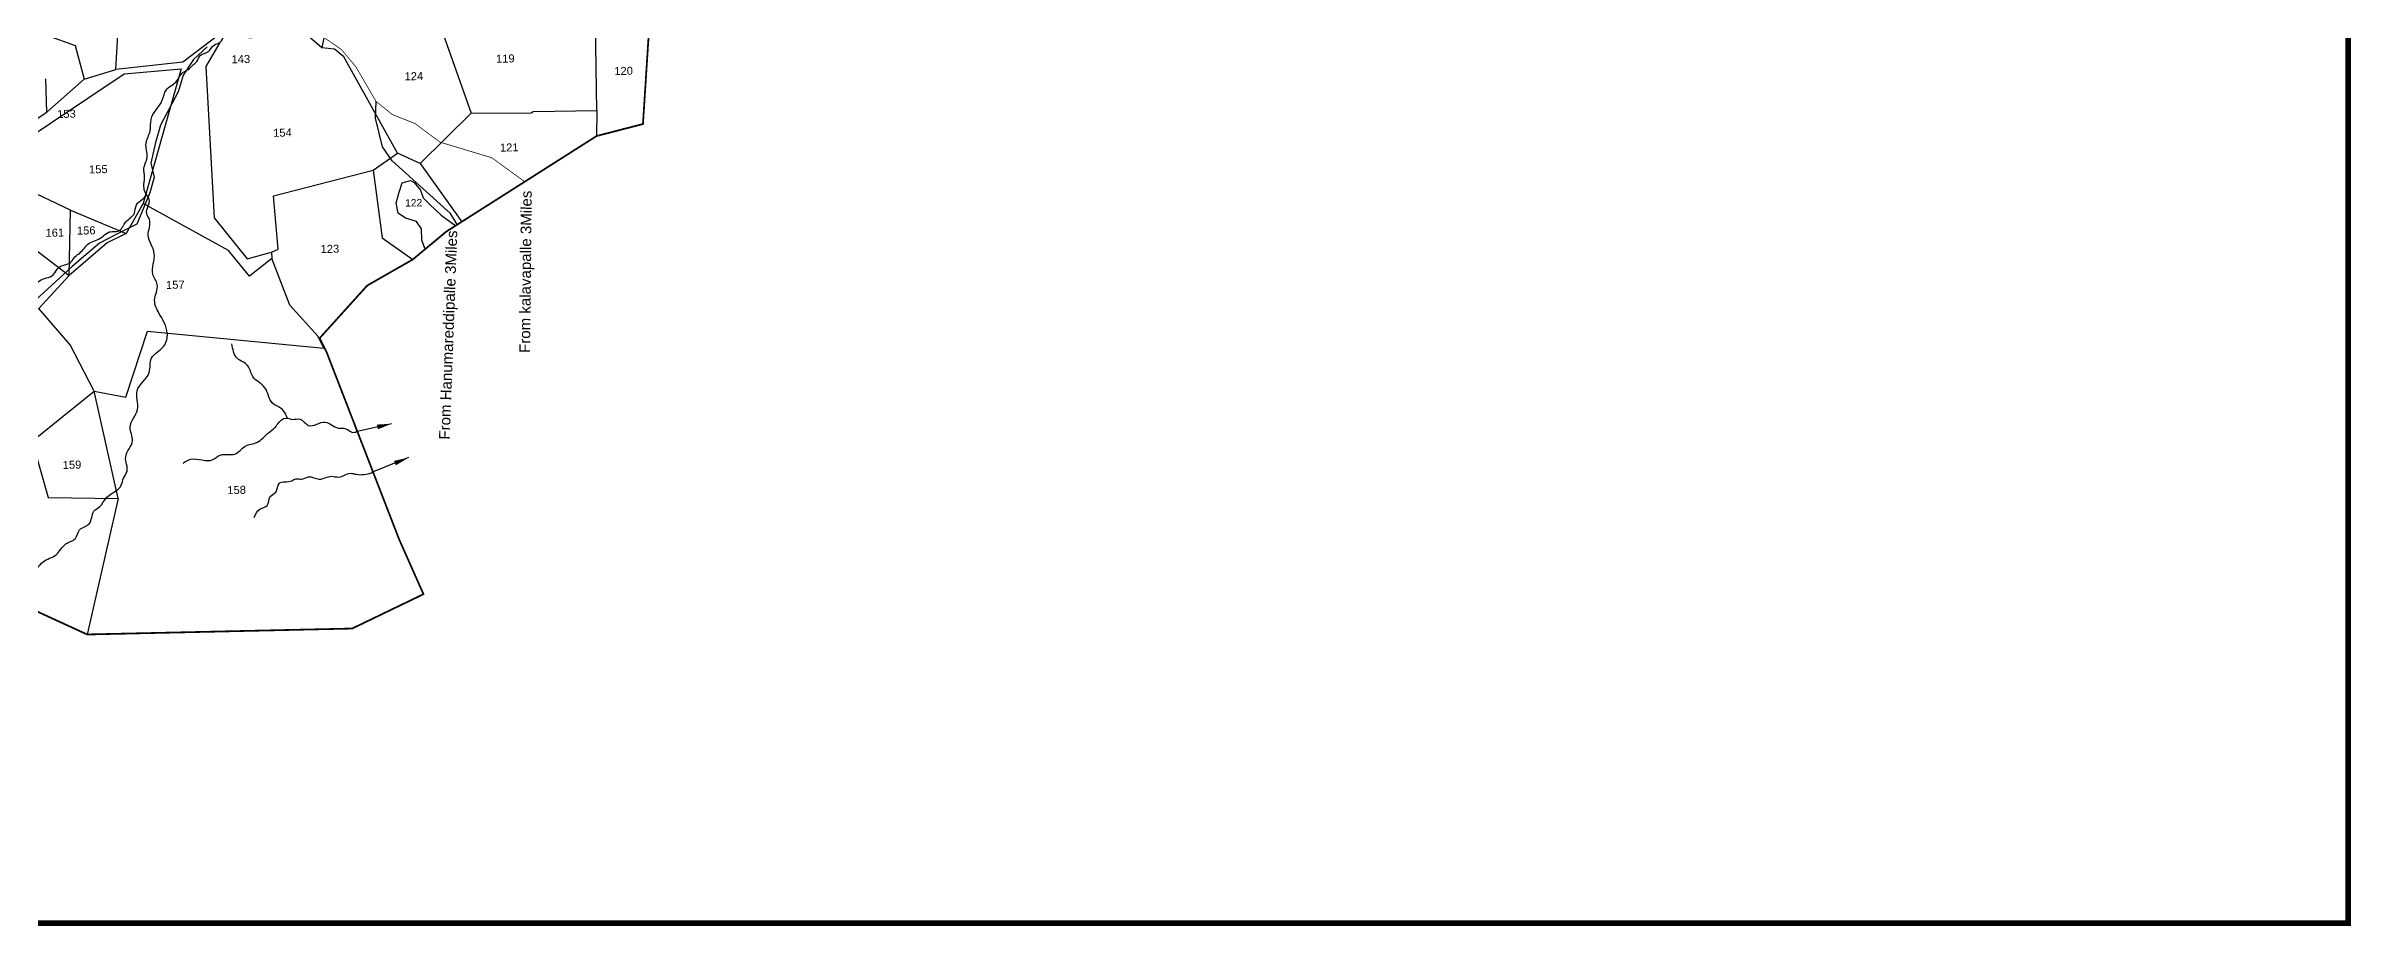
# Model space of a CAD drawing. Header units: feet. Extents: x 738530 to 748259, y 1619282 to 1626133.
# Drawn here: x 741923 to 748210, y 1619282 to 1621684 of the extents above; entities that cross this region are included whole.
import ezdxf
from ezdxf.enums import TextEntityAlignment as Align

# ---------------------------------------------------------------- set-up
doc = ezdxf.new("R2010")
doc.units = ezdxf.units.FT
doc.header["$LTSCALE"] = 15
doc.header["$MEASUREMENT"] = 0
doc.linetypes.add('ACAD_ISO02W100', pattern=[15, 12, -3])
for name, color, linetype in [('HILL', 17, 'Continuous'), ('PAPER SIZE', 10, 'Continuous'), ('PLOT', 7, 'Continuous'), ('PLOT NO', 7, 'Continuous'), ('ROADS', 6, 'ACAD_ISO02W100'), ('TANKS-STREAM', 4, 'Continuous'), ('VILLAGE BOUNDRY', 5, 'Continuous')]:
    doc.layers.add(name, color=color, linetype=linetype)
doc.styles.add('CANAL', font='Cambria.ttf')
doc.styles.get("Standard").update_dxf_attribs({"font": 'arial.ttf'})
doc.linetypes.add('DOTS', pattern='A,1e-06,-3,["●",Standard,S=3,R=0,X=-1.25,Y=-1.25],-3', length=6.000001)
doc.dimstyles.new('CRDS', dxfattribs={"dimtxt": 20, "dimasz": 0.18, "dimexe": 0.18, "dimexo": 0.0625, "dimgap": 0.09, "dimtad": 0, "dimtih": 1, "dimtoh": 1, "dimdec": 0, "dimzin": 2, "dimdsep": 46, "dimtxsty": 'CANAL', "dimcen": 0.09, "dimclrt": 256, "dimadec": 0, "dimazin": 0, "dimtfac": 1, "dimtdec": 0, "dimtofl": 0, "dimtmove": 0, "dimatfit": 3, "dimfxl": 1, "dimtfill": 2, "dimtfillclr": 5, "dimtolj": 1, "dimtzin": 0, "dimarcsym": 0})

msp = doc.modelspace()

# ---------------------------------------------------------------- linework, layer by layer
at = {"layer": 'HILL', "ltscale": 10}
msp.add_lwpolyline([(742958.3, 1621126.4), (742947.7, 1621153.9), (742947, 1621185), (742933.8, 1621204.7), (742903.1, 1621213.4), (742883.9, 1621227.4), (742878.2, 1621255.6), (742885.9, 1621285.2), (742894.8, 1621309.8), (742917.4, 1621316.9), (742927.5, 1621311.1), (742944.1, 1621289.8), (742951.8, 1621268.9), (742968.8, 1621252.1), (743000.6, 1621222.3), (743041.2, 1621193.2)], dxfattribs=at)
at = {"layer": 'PAPER SIZE', "color": 5, "const_width": 15}
msp.add_lwpolyline([(738537.5, 1626125.8), (748202.6, 1626125.8), (748202.6, 1619289.5), (738537.5, 1619289.5), (738537.5, 1626125.8)], dxfattribs=at)
at = {"layer": 'PLOT'}
for points in [[(742696.2, 1621947.8), (742723.6, 1622225.6), (742589.6, 1622407.8), (743104.8, 1622419.8), (743088.8, 1622351.3), (743102.5, 1622301.6), (743136.8, 1622247.5), (743034, 1622026.8), (742987.1, 1621977.5), (742944.9, 1621850), (742681.7, 1621710.9), (742675, 1621678.9)], [(741899.6, 1621904.3), (741926.5, 1621712.3), (742002.3, 1621685.2), (742026.5, 1621593.5), (742110.2, 1621619), (742112.9, 1621619.4), (742126, 1621841)], [(742944.9, 1621850), (742957, 1621768.1), (742957.7, 1621763.1), (742991, 1621760), (743082.6, 1621500.4), (742943.2, 1621363.2), (742881.3, 1621391.3)], [(743425.5, 1621507.5), (743420.7, 1621801.6), (743221.5, 1621815.9)], [(742398, 1621717.1), (742296.5, 1621640), (742112.9, 1621619.4)], [(742397.2, 1621693.6), (742359.1, 1621627.5), (742381.8, 1621214.8), (742472, 1621102.6), (742538.3, 1621120.9), (742538.7, 1621104.1)], [(742538.3, 1621120.9), (742556, 1621129.2), (742543.5, 1621274.6), (742815.1, 1621344.7), (742881.3, 1621391.3), (742734.9, 1621654), (742709.5, 1621675.3), (742675, 1621678.9), (742628.6, 1621718.3)], [(741730.8, 1621374.8), (741925.2, 1621503), (741922, 1621594)], [(741989.5, 1621235.5), (741859.2, 1621297.9), (741841.1, 1621410.4), (742136.2, 1621608), (742291.9, 1621621.2), (742187.7, 1621254)], [(741925.2, 1621503), (742026.5, 1621593.5)], [(743082.6, 1621500.4), (743245.8, 1621501.4), (743251.6, 1621505.1), (743425.5, 1621507.5), (743424.7, 1621438)], [(741660.4, 1621319.3), (741798.3, 1621319.8), (741859.2, 1621297.9), (741872.4, 1621144.4), (741986.1, 1621057.7), (741903.6, 1620967.5), (741632.9, 1620859.5), (741616.5, 1620608.3), (741884.9, 1620604.8), (741928.7, 1620451.2), (742119.6, 1620448.4), (742035.3, 1620077.5)], [(742815.1, 1621344.7), (742839.7, 1621160.3), (742923.2, 1621100.9)], [(742943.2, 1621363.2), (743056.7, 1621203.6)], [(742681, 1620859.3), (742665.5, 1620890.6), (742587.8, 1620976.1), (742538.7, 1621104.1), (742477.6, 1621055.6), (742420.8, 1621125.7), (742187.7, 1621254), (742141.4, 1621171.5), (742089.4, 1621146.8), (741986, 1621057.4), (741989.5, 1621235.5), (742141.4, 1621171.5)], [(741884.9, 1620604.8), (742054.4, 1620741.3), (741988.4, 1620867.7), (741903.6, 1620967.5)], [(742119.6, 1620448.4), (742054.4, 1620741.3), (742140.7, 1620725.3), (742199.4, 1620905.3), (742681, 1620859.3)]]:
    msp.add_lwpolyline(points, dxfattribs=at)
at = {"layer": 'ROADS', "ltscale": 0.1, "const_width": 2}
msp.add_lwpolyline([(743229.2, 1621312.8), (743139, 1621378.6), (743035.2, 1621410), (742997.7, 1621421.2), (742929.1, 1621472.2), (742867.6, 1621496.6), (742823.1, 1621532.5), (742768.4, 1621626.4), (742729.1, 1621673.7), (742667.7, 1621715.9), (742658.2, 1621762.5), (742653.7, 1621808.4), (742659.3, 1621843.4), (742644, 1621863.3)], dxfattribs=at)
at = {"layer": 'ROADS', "linetype": 'DOTS', "ltscale": 0.5}
for points in [[(742362.6, 1621681), (742325.5, 1621646.8), (742296.6, 1621604.5), (742283.1, 1621558.2), (742235.3, 1621467.2), (742221.7, 1621419.9), (742208.6, 1621364.3), (742218.1, 1621325.5), (742206.3, 1621282.7), (742170.7, 1621197.5), (742114.5, 1621169), (742068.5, 1621145.1), (741994.5, 1621082.1), (741882.8, 1620979.6)], [(743044.7, 1621196.3), (743026.2, 1621226.8), (742867, 1621370.4), (742840.3, 1621408.4), (742821.9, 1621486.8), (742823.1, 1621532.5)]]:
    msp.add_lwpolyline(points, dxfattribs=at)
at = {"layer": 'TANKS-STREAM'}
for points in [[(744191.8, 1623738.3), (744205.7, 1623714), (744226.5, 1623695), (744244.7, 1623662.7), (744263.2, 1623655.2), (744274.6, 1623628.4), (744292.3, 1623618.7), (744302.3, 1623602.3), (744313.3, 1623590.9), (744320.7, 1623567.1), (744325.2, 1623550.3), (744318.1, 1623528.2), (744315.4, 1623507), (744305.2, 1623485), (744299.9, 1623458.4), (744290.2, 1623448), (744284.6, 1623427.5), (744275.8, 1623413.2), (744266.3, 1623390.7), (744252.2, 1623375.2), (744245.7, 1623354.5), (744231, 1623343.1), (744232.5, 1623322.3), (744243.8, 1623294.8), (744250.3, 1623270.6), (744254.5, 1623264.8), (744252.2, 1623249.1), (744252.9, 1623234.9), (744235.6, 1623224.4), (744216.6, 1623212.8), (744173.1, 1623165.2), (744147.2, 1623155.6), (744116.8, 1623120.7), (744110.2, 1623107.2), (744097.6, 1623098.8), (744089, 1623082.4), (744062.2, 1623057.7), (744049.8, 1623030.7), (744034.2, 1623013.2), (744023.6, 1622983.4), (743998.9, 1622952.3), (743991.1, 1622924.8), (743976.7, 1622908.3), (743962.1, 1622874), (743954.1, 1622866.9), (743942.2, 1622851.1), (743918.9, 1622830.9), (743903.6, 1622799.5), (743877.8, 1622774), (743869.2, 1622740.9), (743849.6, 1622721.6), (743849.6, 1622696.4), (743840.8, 1622660.4), (743826.2, 1622641), (743824.8, 1622614), (743809.6, 1622591.3), (743803.6, 1622561.4), (743788.7, 1622542.5), (743768, 1622519.7), (743755.9, 1622487.3), (743728.7, 1622466), (743713.6, 1622435.7), (743687, 1622414.6), (743673.9, 1622385), (743640.4, 1622363.3), (743624.8, 1622331.2), (743609.4, 1622322.9), (743590.6, 1622293.1), (743568.2, 1622277.5), (743558.3, 1622252.2), (743541.2, 1622236.4), (743537.9, 1622202.7), (743533.5, 1622188.4), (743540.3, 1622171.9), (743530.2, 1622142.6), (743510.3, 1622132.3), (743487.9, 1622130.9), (743470.8, 1622141), (743450.4, 1622141.4), (743427.9, 1622154.6), (743399, 1622159.2), (743377.9, 1622179.1), (743349.8, 1622181.9), (743330.5, 1622196.6), (743305.1, 1622199.8), (743298.7, 1622201.7), (743277.9, 1622203.3), (743263.8, 1622209.4), (743236.2, 1622207.6), (743225.1, 1622212.3), (743204.2, 1622205.1), (743178, 1622208.6), (743160.7, 1622197.5), (743140.8, 1622197.3), (743118.3, 1622188.4), (743093.7, 1622183.2), (743080.9, 1622171.6), (743076.3, 1622140.3), (743070.3, 1622134.4), (743059.2, 1622099.5), (743045.2, 1622074.2), (743023.7, 1622029.9), (743008, 1622016.2), (742994.4, 1621985.9), (742972.1, 1621968.5), (742953.9, 1621945), (742938.1, 1621934.8), (742924.5, 1621919.6), (742900.3, 1621892), (742876.6, 1621858.6), (742865.6, 1621844.1), (742858.6, 1621831.6), (742838.4, 1621822.1), (742809.2, 1621800.2), (742794.8, 1621792), (742777.4, 1621776.8), (742752.3, 1621763.4), (742720.6, 1621749.9), (742708, 1621739.7), (742681, 1621735.6), (742656.5, 1621724.3), (742622.8, 1621727.9), (742600.5, 1621723.3), (742587.9, 1621724.2), (742571.7, 1621718.6), (742555.1, 1621720.8), (742529.4, 1621713), (742508.9, 1621714.3), (742489.6, 1621706.6), (742470.7, 1621706.7), (742443.8, 1621709.3), (742410, 1621713.2), (742401.6, 1621725.6), (742380, 1621732.4), (742353.2, 1621747.8), (742331.8, 1621752.8), (742308.2, 1621768), (742274.7, 1621778.6), (742232.9, 1621787.3), (742217.8, 1621799.2), (742191.8, 1621809.8), (742165.9, 1621833.4), (742137.7, 1621845.8), (742114, 1621863), (742090.1, 1621867.5), (742067, 1621885.6), (742039.5, 1621890.8), (742020.3, 1621902.8), (741996.2, 1621908.2), (741971.5, 1621920.2), (741946.2, 1621914.7), (741919.1, 1621918.1), (741911.1, 1621911.6), (741874.5, 1621908.1), (741866, 1621896), (741822, 1621867), (741789.3, 1621822.9), (741787.6, 1621815.2), (741790.1, 1621811.2), (741791.6, 1621800.4), (741801, 1621785.4), (741827.5, 1621752.1), (741830.7, 1621739.3), (741826.8, 1621732.4), (741812.8, 1621733.7), (741805.9, 1621728.3), (741805.5, 1621715.7), (741788.4, 1621714.4), (741776.6, 1621702.5), (741767, 1621697), (741752.2, 1621675.2), (741736.7, 1621669.9), (741726.6, 1621655.5), (741718.9, 1621635.2), (741693.4, 1621626.2), (741676.4, 1621613.4), (741653.5, 1621608.3), (741634.7, 1621593.9), (741610.1, 1621591.7), (741581.2, 1621578.2), (741551.3, 1621581), (741525.9, 1621573.5), (741498, 1621579.1), (741480.3, 1621569.5), (741452.7, 1621573.1), (741426.7, 1621534.8), (741417.4, 1621513.2), (741421.6, 1621490.5), (741413.9, 1621461.5), (741414.9, 1621419.6), (741414.6, 1621400.7), (741385, 1621350.6), (741382.7, 1621319.9), (741372.5, 1621284.1), (741382.4, 1621257.4), (741381.2, 1621212.8), (741391.8, 1621191.3), (741388.5, 1621148.1), (741397.4, 1621121), (741398.7, 1621094.7), (741404.9, 1621081.2), (741416.8, 1621069.2), (741427.4, 1621036), (741443, 1621021.1), (741458.5, 1620979.6), (741480.2, 1620954), (741490.1, 1620934.9), (741500.1, 1620927.6), (741519.4, 1620889.2), (741537.6, 1620874.3), (741543.2, 1620852.6), (741555.3, 1620841.1), (741567.6, 1620812.2), (741581.8, 1620782.5), (741591.8, 1620768.9)], [(741676.1, 1620919.3), (741724.4, 1620935.3), (741745.8, 1620950.4), (741759.6, 1620954.5), (741792, 1620973.6), (741822, 1620986), (741849.9, 1621008.7), (741883, 1621019.8), (741904.9, 1621042.9), (741942.5, 1621059.4), (741957.8, 1621079.3), (741989.5, 1621092.8), (742001.9, 1621108.2), (742014.7, 1621118.4), (742040.5, 1621145.2), (742074.6, 1621161.4), (742092.1, 1621175), (742122.3, 1621179.6), (742141.3, 1621204.4), (742164.1, 1621227.3), (742169.6, 1621250), (742195.3, 1621280.8), (742192.6, 1621286.6), (742190.1, 1621305.4), (742191.3, 1621332.8), (742189.7, 1621345.4), (742198.8, 1621380.3), (742195.8, 1621418.9), (742207.1, 1621452.1), (742209.3, 1621483.5), (742240, 1621535.6), (742250.7, 1621563.6), (742276.9, 1621585.2), (742297.3, 1621611.9), (742313.4, 1621621.4), (742323.1, 1621631.3), (742334.2, 1621641.2), (742344.4, 1621658.4), (742365.8, 1621668.5), (742381.4, 1621686.3), (742397.2, 1621693.6), (742409.1, 1621714.3)], [(741774.5, 1620197.1), (741780.7, 1620203), (741804.4, 1620205.8), (741817.7, 1620212.6), (741839.5, 1620217.7), (741853.7, 1620234.9), (741883.4, 1620245.1), (741914.9, 1620275.8), (741950.2, 1620295), (741976.8, 1620324.7), (742003, 1620339.9), (742014.4, 1620363.1), (742040.9, 1620379.8), (742053.7, 1620414.1), (742069.6, 1620426.7), (742086, 1620448.9), (742114.7, 1620470.5), (742128.1, 1620484.8), (742134.2, 1620504.1), (742143.8, 1620522.4), (742140.2, 1620562.2), (742158.9, 1620605.9), (742152.3, 1620643.7), (742172.7, 1620691.8), (742171.2, 1620742.8), (742204.3, 1620792.4), (742210.3, 1620831.3), (742244.1, 1620864.3), (742253.7, 1620900.1), (742230.8, 1620954.7), (742219.2, 1620990.4), (742226.4, 1621032.5), (742214.1, 1621061.1), (742218.3, 1621117), (742201.7, 1621167.4), (742205, 1621210.4), (742197.6, 1621226.4), (742201.5, 1621246.4), (742205, 1621259.5), (742195.3, 1621280.8)], [(742581.6, 1620667.6), (742565.3, 1620693.7), (742540.6, 1620708.8), (742520.1, 1620751), (742486.8, 1620781.2), (742472.9, 1620811.6), (742445.1, 1620831), (742430, 1620871.2)], [(742296.7, 1620545), (742318, 1620555.8), (742377.9, 1620554.8), (742398.2, 1620567.3), (742438, 1620570), (742466.4, 1620591.6), (742498.1, 1620601.6), (742530.6, 1620628.9), (742546.5, 1620641.1), (742554.9, 1620652.3), (742577.3, 1620668), (742594.8, 1620664.7), (742615.1, 1620665.4), (742639.3, 1620648.2), (742684.2, 1620657.2), (742719.4, 1620640.7), (742741, 1620639.2), (742762.8, 1620628.9), (742771.7, 1620632.4)], [(742490.9, 1620396.6), (742506.2, 1620419.4), (742526.4, 1620429.7), (742534.5, 1620453.8), (742549.3, 1620466.2), (742558.6, 1620490), (742593.5, 1620497), (742604.7, 1620502.6), (742619, 1620501.2), (742638.6, 1620507.6), (742668.1, 1620501.6), (742701.3, 1620509.2), (742720.8, 1620507.2), (742753.3, 1620517.4), (742769.4, 1620514.6), (742812.5, 1620518.7)]]:
    msp.add_spline(points, degree=3, dxfattribs=at)
at = {"layer": 'VILLAGE BOUNDRY', "linetype": 'ACAD_ISO02W100', "ltscale": 0.2, "const_width": 4.81}
msp.add_lwpolyline([(743571.5, 1621786.8), (743551.2, 1621470.7), (743424.7, 1621438), (743014.7, 1621177.1), (742923.2, 1621100.9), (742798.9, 1621029.8), (742669.1, 1620886), (742687.7, 1620849.4), (742886.3, 1620336.6), (742952.5, 1620187.5), (742758, 1620093.7), (742035.3, 1620077.5), (741365.9, 1620384.6)], dxfattribs=at)

# ---------------------------------------------------------------- texts
at = {"layer": 'PLOT NO'}
for s, height, p in [('143', 21.82, (742454.2, 1621647.8)), ('119', 21.82, (743175.6, 1621649.4)), ('120', 21.82, (743498.4, 1621615.7)), ('124', 21.82, (742926.2, 1621601.3)), ('153', 21.82, (741978.5, 1621498.5)), ('154', 21.82, (742567.8, 1621447.2)), ('121', 21.82, (743186.4, 1621406.8)), ('155', 21.82, (742065.4, 1621347.2)), ('122', 20, (742925.7, 1621255.8)), ('161', 21.82, (741947, 1621174.2)), ('156', 21.82, (742032.5, 1621180.2)), ('123', 21.82, (742697.2, 1621130)), ('157', 21.82, (742275.5, 1621032.1)), ('159', 21.82, (741993.7, 1620540.8)), ('158', 21.82, (742442.8, 1620471.9))]:
    msp.add_text(s, height=height, rotation=1.27723, dxfattribs=at).set_placement(p, align=Align.MIDDLE_CENTER)
for s, rotation, p in [('From kalavapalle 3Miles', 89.40572, (743243.3, 1620845.7)), ('From Hanumareddipalle 3Miles', 87.92491, (743024.1, 1620608.9))]:
    msp.add_text(s, height=29.429, rotation=rotation, dxfattribs=at).set_placement(p)

# ---------------------------------------------------------------- leaders
at = {"layer": 'PLOT NO', "color": 5}
for points in [[(742865.7, 1620652.7), (742768.2, 1620630.7)], [(742911.8, 1620560.1), (742810.6, 1620519.4)]]:
    msp.add_leader(points, dimstyle='CRDS', override={"dimasz": 40, "dimgap": 0.09, "dimtad": 0}, dxfattribs=at)

doc.saveas('drawing.dxf')
